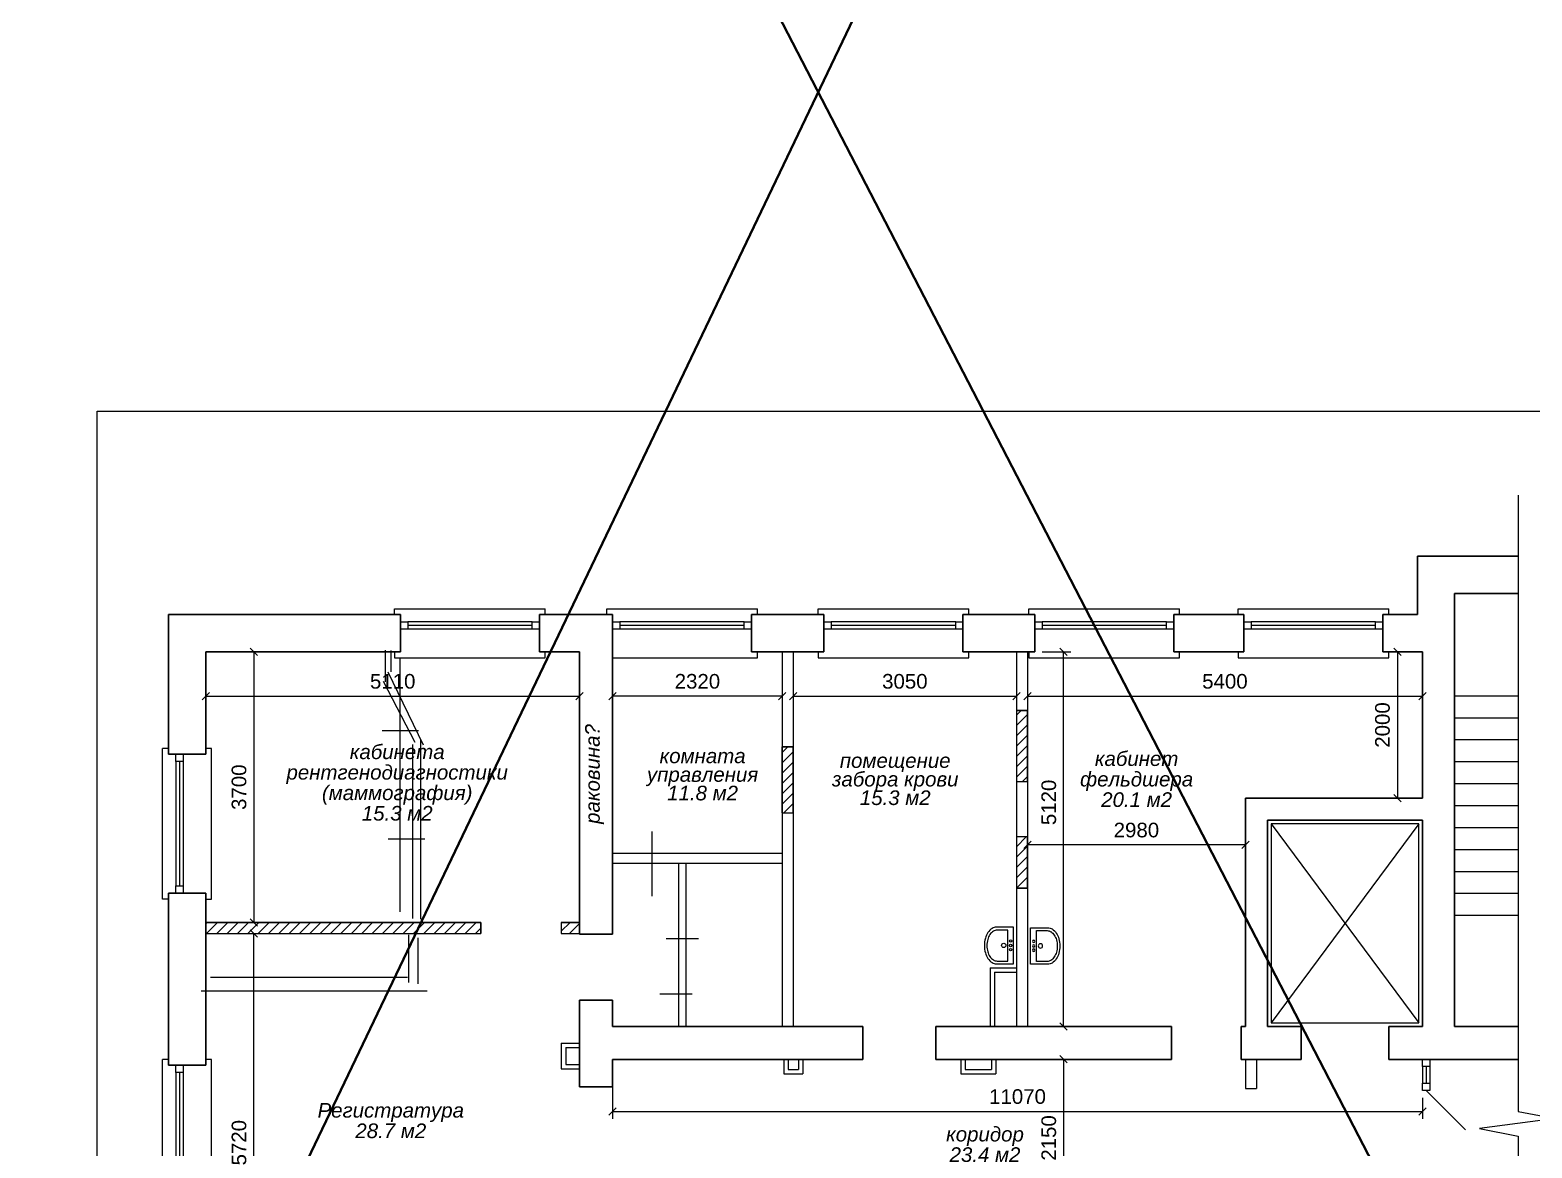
# Model space of a CAD drawing. Header units: metres. Extents: x 14591 to 15202, y 5442 to 5571.
# Drawn here: x 14873.55 to 14894.08, y 5523.81 to 5539.1 of the extents above; entities that cross this region are included whole.
import ezdxf
from ezdxf.enums import TextEntityAlignment as Align

# ---------------------------------------------------------------- set-up
doc = ezdxf.new("R2010")
doc.units = ezdxf.units.M
doc.header["$MEASUREMENT"] = 0
doc.layers.get('Defpoints').update_dxf_attribs({"lineweight": 0})
doc.layers.add('Стены', color=7, linetype='Continuous', lineweight=13)
doc.styles.add('Style-Arial', font='arial.ttf')
doc.styles.add('Style-Arial IF', font='ariali.ttf')
doc.styles.add('Style-txt', font='txt.shx')
doc.dimstyles.new('100', dxfattribs={"dimtxt": 0.25, "dimasz": 0.1875, "dimexe": 0.125, "dimexo": 0.125, "dimgap": 0.0625, "dimtad": 1, "dimdec": 0, "dimlfac": 1000, "dimzin": 11, "dimdsep": 46, "dimtxsty": 'Style-txt', "dimblk": 'OBLIQUE', "dimcen": 0.09, "dimadec": 0, "dimazin": 3, "dimtfac": 1, "dimtdec": 0, "dimtmove": 0, "dimatfit": 3, "dimldrblk": 'TerminatorOpen', "dimfxl": 1, "dimfrac": 2, "dimtzin": 11, "dimlwd": 0, "dimlwe": 0, "dimarcsym": 0})

# ---------------------------------------------------------------- blocks, each defined once
blk = doc.blocks.new('*U54')
at = {"layer": 'Стены', "color": 7, "linetype": 'Continuous', "lineweight": 0}
for p, q in [((-0.335, -1.03), (-0.335, 1.03)), ((-0.255, 1.03), (-0.335, 1.03)), ((0.335, 1.03), (0.255, 1.03)), ((0.335, -1.03), (0.335, 1.03)), ((-0.155, 0.85), (-0.155, -0.85)), ((-0.105, 0.85), (-0.105, -0.85)), ((-0.055, 0.85), (-0.055, -0.85)), ((-0.255, -1.03), (-0.335, -1.03)), ((0.255, -1.03), (0.335, -1.03))]:
    blk.add_line(p, q, dxfattribs=at)
at = {"layer": 'Стены', "color": 7, "linetype": 'Continuous', "lineweight": 30}
for p, q in [((0.255, 0.95), (-0.255, 0.95)), ((0.255, -0.95), (-0.255, -0.95))]:
    blk.add_line(p, q, dxfattribs=at)
at = {"layer": 'Стены', "color": 7, "linetype": 'Continuous', "lineweight": 13, "flags": 128}
for points in [[(-0.155, 0.85), (-0.155, 0.95), (-0.055, 0.95), (-0.055, 0.85), (-0.155, 0.85)], [(-0.155, -0.95), (-0.155, -0.85), (-0.055, -0.85), (-0.055, -0.95), (-0.155, -0.95)]]:
    blk.add_lwpolyline(points, close=True, dxfattribs=at)
blk = doc.blocks.new('*U50')
at = {"layer": 'Стены', "color": 7, "linetype": 'Continuous', "lineweight": 0}
for p, q in [((-1.03, 0.335), (1.03, 0.335)), ((-1.03, 0.255), (-1.03, 0.335)), ((1.03, 0.255), (1.03, 0.335)), ((0.85, 0.155), (-0.85, 0.155)), ((0.85, 0.105), (-0.85, 0.105)), ((0.85, 0.055), (-0.85, 0.055)), ((-0.95, -0.335), (1.03, -0.335)), ((1.03, -0.335), (1.03, -0.255))]:
    blk.add_line(p, q, dxfattribs=at)
at = {"layer": 'Стены', "color": 7, "linetype": 'Continuous', "lineweight": 30}
for p, q in [((-0.95, -0.255), (-0.95, 0.255)), ((0.95, -0.255), (0.95, 0.255))]:
    blk.add_line(p, q, dxfattribs=at)
at = {"layer": 'Стены', "color": 7, "linetype": 'Continuous', "lineweight": 13, "flags": 128}
for points in [[(-0.95, 0.155), (-0.85, 0.155), (-0.85, 0.055), (-0.95, 0.055), (-0.95, 0.155)], [(0.85, 0.155), (0.95, 0.155), (0.95, 0.055), (0.85, 0.055), (0.85, 0.155)]]:
    blk.add_lwpolyline(points, close=True, dxfattribs=at)
blk = doc.blocks.new('ум6')
at = {"layer": 'Стены', "color": 7, "linetype": 'Continuous', "lineweight": 0}
for p, q in [((-0.325, 0), (-0.325, -0.306)), ((0.325, 0), (-0.325, 0)), ((0.325, -0.306), (0.325, 0)), ((-0.274, -0.103), (-0.274, -0.294)), ((0.275, -0.103), (-0.274, -0.103)), ((0.275, -0.294), (0.275, -0.103))]:
    blk.add_line(p, q, dxfattribs=at)
for centre, radius in [((-0.082, -0.054), 0.0217), ((-0.001, -0.176), 0.0383), ((-0.001, -0.054), 0.0217), ((0.074, -0.054), 0.0217)]:
    blk.add_circle(centre, radius, dxfattribs=at)
for centre, radius, start, end in [((-0.18, -0.306), 0.145, 180, 212.1154), ((-0.094, -0.251), 0.247, 212.1154, 236.5784), ((-0.151, -0.294), 0.122, 180, 212.1154), ((-0.079, -0.248), 0.208, 212.1154, 236.5784), ((-0.037, -0.165), 0.35, 236.5784, 254.7118), ((-0.031, -0.175), 0.295, 236.5784, 254.7118), ((0, -0.029), 0.491, 254.7118, 270), ((0.001, -0.061), 0.414, 254.7118, 270), ((0, -0.029), 0.491, 270, 285.2882), ((0.001, -0.061), 0.414, 270, 285.2882), ((0.032, -0.175), 0.295, 285.2882, 303.4216), ((0.037, -0.165), 0.35, 285.2882, 303.4216), ((0.08, -0.248), 0.208, 303.4216, 327.8846), ((0.094, -0.251), 0.247, 303.4216, 327.8846), ((0.153, -0.294), 0.122, 327.8846, 0), ((0.18, -0.306), 0.145, 327.8846, 0)]:
    blk.add_arc(centre, radius, start, end, dxfattribs=at)
blk = doc.blocks.new('_Oblique')
at = {"color": 0, "linetype": 'ByBlock', "lineweight": -2}
blk.add_line((0.5, 0.5), (-0.5, -0.5), dxfattribs=at)
blk = doc.blocks.new('*D95')
at = {"color": 7, "linetype": 'Continuous', "lineweight": 0, "transparency": 16777216}
for p, q in [((14876.053, 5526.746), (14876.71, 5526.746)), ((14876.053, 5521.026), (14876.71, 5521.026))]:
    blk.add_line(p, q, dxfattribs=at)
at = {"color": 0, "linetype": 'Continuous', "lineweight": 0, "transparency": 16777216}
blk.add_line((14876.61, 5521.026), (14876.61, 5526.746), dxfattribs=at)
at = {"layer": 'Defpoints', "color": 0, "linetype": 'Continuous', "lineweight": 40, "transparency": 16777216}
for p in [(14875.953, 5526.746), (14876.61, 5526.746), (14875.953, 5521.026)]:
    blk.add_point(p, dxfattribs=at)
at = {"color": 0, "linetype": 'Continuous', "lineweight": 0, "transparency": 16777216, "xscale": 0.1, "yscale": 0.1, "zscale": 0.1}
for p, rotation in [((14876.61, 5526.746), 90), ((14876.61, 5521.026), 270)]:
    blk.add_blockref('_Oblique', p, dxfattribs=dict(at, rotation=rotation))
at = {"color": 0, "linetype": 'Continuous', "lineweight": 0, "transparency": 16777216, "insert": (14876.408, 5523.886), "char_height": 0.2, "attachment_point": 5, "rotation": 90, "style": 'Style-Arial'}
blk.add_mtext('5720', dxfattribs=at)
blk = doc.blocks.new('TerminatorOpen')
at = {"color": 0, "linetype": 'ByBlock', "lineweight": -2}
for q in [(-1, 0.5), (-1, 0), (-1, -0.5)]:
    blk.add_line((0, 0), q, dxfattribs=at)
blk = doc.blocks.new('*D96')
at = {"color": 7, "linetype": 'Continuous', "lineweight": 0, "transparency": 16777216}
for p, q in [((14876.053, 5530.596), (14876.71, 5530.596)), ((14876.053, 5526.896), (14876.71, 5526.896))]:
    blk.add_line(p, q, dxfattribs=at)
at = {"color": 0, "linetype": 'Continuous', "lineweight": 0, "transparency": 16777216}
blk.add_line((14876.61, 5530.596), (14876.61, 5526.896), dxfattribs=at)
at = {"layer": 'Defpoints', "color": 0, "linetype": 'Continuous', "lineweight": 40, "transparency": 16777216}
for p in [(14875.953, 5530.596), (14875.953, 5526.896), (14876.61, 5526.896)]:
    blk.add_point(p, dxfattribs=at)
at = {"color": 0, "linetype": 'Continuous', "lineweight": 0, "transparency": 16777216, "xscale": 0.1, "yscale": 0.1, "zscale": 0.1}
for p, rotation in [((14876.61, 5530.596), 90), ((14876.61, 5526.896), 270)]:
    blk.add_blockref('_Oblique', p, dxfattribs=dict(at, rotation=rotation))
at = {"color": 0, "linetype": 'Continuous', "lineweight": 0, "transparency": 16777216, "insert": (14876.408, 5528.746), "char_height": 0.2, "attachment_point": 5, "rotation": 90, "style": 'Style-Arial'}
blk.add_mtext('3700', dxfattribs=at)
blk = doc.blocks.new('*D97')
at = {"color": 7, "linetype": 'Continuous', "lineweight": 0, "transparency": 16777216}
for p, q in [((14875.953, 5530.496), (14875.953, 5529.89)), ((14881.063, 5530.496), (14881.063, 5529.89))]:
    blk.add_line(p, q, dxfattribs=at)
at = {"color": 0, "linetype": 'Continuous', "lineweight": 0, "transparency": 16777216}
blk.add_line((14875.953, 5529.99), (14881.063, 5529.99), dxfattribs=at)
at = {"layer": 'Defpoints', "color": 0, "linetype": 'Continuous', "lineweight": 40, "transparency": 16777216}
for p in [(14875.953, 5530.596), (14881.063, 5530.596), (14881.063, 5529.99)]:
    blk.add_point(p, dxfattribs=at)
at = {"color": 0, "linetype": 'Continuous', "lineweight": 0, "transparency": 16777216, "xscale": 0.1, "yscale": 0.1, "zscale": 0.1, "rotation": 180}
blk.add_blockref('_Oblique', (14875.953, 5529.99), dxfattribs=at)
at = {"color": 0, "linetype": 'Continuous', "lineweight": 0, "transparency": 16777216, "xscale": 0.1, "yscale": 0.1, "zscale": 0.1}
blk.add_blockref('_Oblique', (14881.063, 5529.99), dxfattribs=at)
at = {"color": 0, "linetype": 'Continuous', "lineweight": 0, "transparency": 16777216, "insert": (14878.508, 5530.192), "char_height": 0.2, "attachment_point": 5, "style": 'Style-Arial'}
blk.add_mtext('5110', dxfattribs=at)
blk = doc.blocks.new('*D98')
at = {"color": 7, "linetype": 'Continuous', "lineweight": 0, "transparency": 16777216}
for p, q in [((14881.513, 5530.496), (14881.513, 5529.89)), ((14883.833, 5530.496), (14883.833, 5529.89))]:
    blk.add_line(p, q, dxfattribs=at)
at = {"color": 0, "linetype": 'Continuous', "lineweight": 0, "transparency": 16777216}
blk.add_line((14883.833, 5529.99), (14881.513, 5529.99), dxfattribs=at)
at = {"layer": 'Defpoints', "color": 0, "linetype": 'Continuous', "lineweight": 40, "transparency": 16777216}
for p in [(14881.513, 5530.596), (14883.833, 5530.596), (14881.513, 5529.99)]:
    blk.add_point(p, dxfattribs=at)
at = {"color": 0, "linetype": 'Continuous', "lineweight": 0, "transparency": 16777216, "xscale": 0.1, "yscale": 0.1, "zscale": 0.1, "rotation": 180}
blk.add_blockref('_Oblique', (14881.513, 5529.99), dxfattribs=at)
at = {"color": 0, "linetype": 'Continuous', "lineweight": 0, "transparency": 16777216, "xscale": 0.1, "yscale": 0.1, "zscale": 0.1}
blk.add_blockref('_Oblique', (14883.833, 5529.99), dxfattribs=at)
at = {"color": 0, "linetype": 'Continuous', "lineweight": 0, "transparency": 16777216, "insert": (14882.673, 5530.192), "char_height": 0.2, "attachment_point": 5, "style": 'Style-Arial'}
blk.add_mtext('2320', dxfattribs=at)
blk = doc.blocks.new('*D99')
at = {"color": 7, "linetype": 'Continuous', "lineweight": 0, "transparency": 16777216}
for p, q in [((14883.983, 5530.496), (14883.983, 5529.89)), ((14887.033, 5530.496), (14887.033, 5529.89))]:
    blk.add_line(p, q, dxfattribs=at)
at = {"color": 0, "linetype": 'Continuous', "lineweight": 0, "transparency": 16777216}
blk.add_line((14883.983, 5529.99), (14887.033, 5529.99), dxfattribs=at)
at = {"layer": 'Defpoints', "color": 0, "linetype": 'Continuous', "lineweight": 40, "transparency": 16777216}
for p in [(14883.983, 5530.596), (14887.033, 5530.596), (14887.033, 5529.99)]:
    blk.add_point(p, dxfattribs=at)
at = {"color": 0, "linetype": 'Continuous', "lineweight": 0, "transparency": 16777216, "xscale": 0.1, "yscale": 0.1, "zscale": 0.1, "rotation": 180}
blk.add_blockref('_Oblique', (14883.983, 5529.99), dxfattribs=at)
at = {"color": 0, "linetype": 'Continuous', "lineweight": 0, "transparency": 16777216, "xscale": 0.1, "yscale": 0.1, "zscale": 0.1}
blk.add_blockref('_Oblique', (14887.033, 5529.99), dxfattribs=at)
at = {"color": 0, "linetype": 'Continuous', "lineweight": 0, "transparency": 16777216, "insert": (14885.508, 5530.192), "char_height": 0.2, "attachment_point": 5, "style": 'Style-Arial'}
blk.add_mtext('3050', dxfattribs=at)
blk = doc.blocks.new('*D100')
at = {"color": 7, "linetype": 'Continuous', "lineweight": 0, "transparency": 16777216}
for p, q in [((14892.583, 5530.496), (14892.583, 5529.89)), ((14887.183, 5530.096), (14887.183, 5529.89))]:
    blk.add_line(p, q, dxfattribs=at)
at = {"color": 0, "linetype": 'Continuous', "lineweight": 0, "transparency": 16777216}
blk.add_line((14887.183, 5529.99), (14892.583, 5529.99), dxfattribs=at)
at = {"layer": 'Defpoints', "color": 0, "linetype": 'Continuous', "lineweight": 40, "transparency": 16777216}
for p in [(14892.583, 5530.596), (14887.183, 5530.196), (14892.583, 5529.99)]:
    blk.add_point(p, dxfattribs=at)
at = {"color": 0, "linetype": 'Continuous', "lineweight": 0, "transparency": 16777216, "xscale": 0.1, "yscale": 0.1, "zscale": 0.1, "rotation": 180}
blk.add_blockref('_Oblique', (14887.183, 5529.99), dxfattribs=at)
at = {"color": 0, "linetype": 'Continuous', "lineweight": 0, "transparency": 16777216, "xscale": 0.1, "yscale": 0.1, "zscale": 0.1}
blk.add_blockref('_Oblique', (14892.583, 5529.99), dxfattribs=at)
at = {"color": 0, "linetype": 'Continuous', "lineweight": 0, "transparency": 16777216, "insert": (14889.883, 5530.192), "char_height": 0.2, "attachment_point": 5, "style": 'Style-Arial'}
blk.add_mtext('5400', dxfattribs=at)
blk = doc.blocks.new('*D101')
at = {"color": 7, "linetype": 'Continuous', "lineweight": 0, "transparency": 16777216}
for p, q in [((14890.163, 5528.496), (14890.163, 5527.856)), ((14887.183, 5528.346), (14887.183, 5527.856))]:
    blk.add_line(p, q, dxfattribs=at)
at = {"color": 0, "linetype": 'Continuous', "lineweight": 0, "transparency": 16777216}
blk.add_line((14890.163, 5527.956), (14887.183, 5527.956), dxfattribs=at)
at = {"layer": 'Defpoints', "color": 0, "linetype": 'Continuous', "lineweight": 40, "transparency": 16777216}
for p in [(14890.163, 5528.596), (14887.183, 5528.446), (14887.183, 5527.956)]:
    blk.add_point(p, dxfattribs=at)
at = {"color": 0, "linetype": 'Continuous', "lineweight": 0, "transparency": 16777216, "xscale": 0.1, "yscale": 0.1, "zscale": 0.1, "rotation": 180}
blk.add_blockref('_Oblique', (14887.183, 5527.956), dxfattribs=at)
at = {"color": 0, "linetype": 'Continuous', "lineweight": 0, "transparency": 16777216, "xscale": 0.1, "yscale": 0.1, "zscale": 0.1}
blk.add_blockref('_Oblique', (14890.163, 5527.956), dxfattribs=at)
at = {"color": 0, "linetype": 'Continuous', "lineweight": 0, "transparency": 16777216, "insert": (14888.673, 5528.159), "char_height": 0.2, "attachment_point": 5, "style": 'Style-Arial'}
blk.add_mtext('2980', dxfattribs=at)
blk = doc.blocks.new('*D102')
at = {"color": 7, "linetype": 'Continuous', "lineweight": 0, "transparency": 16777216}
for p, q in [((14887.643, 5525.026), (14887.778, 5525.026)), ((14887.148, 5522.876), (14887.778, 5522.876))]:
    blk.add_line(p, q, dxfattribs=at)
at = {"color": 0, "linetype": 'Continuous', "lineweight": 0, "transparency": 16777216}
blk.add_line((14887.678, 5525.026), (14887.678, 5522.876), dxfattribs=at)
at = {"layer": 'Defpoints', "color": 0, "linetype": 'Continuous', "lineweight": 40, "transparency": 16777216}
for p in [(14887.543, 5525.026), (14887.048, 5522.876), (14887.678, 5522.876)]:
    blk.add_point(p, dxfattribs=at)
at = {"color": 0, "linetype": 'Continuous', "lineweight": 0, "transparency": 16777216, "xscale": 0.1, "yscale": 0.1, "zscale": 0.1}
for p, rotation in [((14887.678, 5525.026), 90), ((14887.678, 5522.876), 270)]:
    blk.add_blockref('_Oblique', p, dxfattribs=dict(at, rotation=rotation))
at = {"color": 0, "linetype": 'Continuous', "lineweight": 0, "transparency": 16777216, "insert": (14887.476, 5523.951), "char_height": 0.2, "attachment_point": 5, "rotation": 90, "style": 'Style-Arial'}
blk.add_mtext('2150', dxfattribs=at)
blk = doc.blocks.new('*D103')
at = {"color": 7, "linetype": 'Continuous', "lineweight": 0, "transparency": 16777216}
for p, q in [((14887.383, 5530.596), (14887.778, 5530.596)), ((14887.283, 5525.476), (14887.778, 5525.476))]:
    blk.add_line(p, q, dxfattribs=at)
at = {"color": 0, "linetype": 'Continuous', "lineweight": 0, "transparency": 16777216}
blk.add_line((14887.678, 5525.476), (14887.678, 5530.596), dxfattribs=at)
at = {"layer": 'Defpoints', "color": 0, "linetype": 'Continuous', "lineweight": 40, "transparency": 16777216}
for p in [(14887.283, 5530.596), (14887.678, 5530.596), (14887.183, 5525.476)]:
    blk.add_point(p, dxfattribs=at)
at = {"color": 0, "linetype": 'Continuous', "lineweight": 0, "transparency": 16777216, "xscale": 0.1, "yscale": 0.1, "zscale": 0.1}
for p, rotation in [((14887.678, 5530.596), 90), ((14887.678, 5525.476), 270)]:
    blk.add_blockref('_Oblique', p, dxfattribs=dict(at, rotation=rotation))
at = {"color": 0, "linetype": 'Continuous', "lineweight": 0, "transparency": 16777216, "insert": (14887.476, 5528.538), "char_height": 0.2, "attachment_point": 5, "rotation": 90, "style": 'Style-Arial'}
blk.add_mtext('5120', dxfattribs=at)
blk = doc.blocks.new('*D104')
at = {"color": 7, "linetype": 'Continuous', "lineweight": 0, "transparency": 16777216}
for p, q in [((14892.483, 5530.596), (14892.14, 5530.596)), ((14892.483, 5528.596), (14892.14, 5528.596))]:
    blk.add_line(p, q, dxfattribs=at)
at = {"color": 0, "linetype": 'Continuous', "lineweight": 0, "transparency": 16777216}
blk.add_line((14892.24, 5530.596), (14892.24, 5528.596), dxfattribs=at)
at = {"layer": 'Defpoints', "color": 0, "linetype": 'Continuous', "lineweight": 40, "transparency": 16777216}
for p in [(14892.583, 5530.596), (14892.24, 5528.596), (14892.583, 5528.596)]:
    blk.add_point(p, dxfattribs=at)
at = {"color": 0, "linetype": 'Continuous', "lineweight": 0, "transparency": 16777216, "xscale": 0.1, "yscale": 0.1, "zscale": 0.1}
for p, rotation in [((14892.24, 5530.596), 90), ((14892.24, 5528.596), 270)]:
    blk.add_blockref('_Oblique', p, dxfattribs=dict(at, rotation=rotation))
at = {"color": 0, "linetype": 'Continuous', "lineweight": 0, "transparency": 16777216, "insert": (14892.037, 5529.596), "char_height": 0.2, "attachment_point": 5, "rotation": 90, "style": 'Style-Arial'}
blk.add_mtext('2000', dxfattribs=at)
blk = doc.blocks.new('*D106')
at = {"color": 7, "linetype": 'Continuous', "lineweight": 0, "transparency": 16777216}
for p, q in [((14881.513, 5524.926), (14881.513, 5524.214)), ((14892.583, 5524.501), (14892.583, 5524.214))]:
    blk.add_line(p, q, dxfattribs=at)
at = {"color": 0, "linetype": 'Continuous', "lineweight": 0, "transparency": 16777216}
blk.add_line((14881.513, 5524.314), (14892.583, 5524.314), dxfattribs=at)
at = {"layer": 'Defpoints', "color": 0, "linetype": 'Continuous', "lineweight": 40, "transparency": 16777216}
for p in [(14881.513, 5525.026), (14892.583, 5524.601), (14892.583, 5524.314)]:
    blk.add_point(p, dxfattribs=at)
at = {"color": 0, "linetype": 'Continuous', "lineweight": 0, "transparency": 16777216, "xscale": 0.1, "yscale": 0.1, "zscale": 0.1, "rotation": 180}
blk.add_blockref('_Oblique', (14881.513, 5524.314), dxfattribs=at)
at = {"color": 0, "linetype": 'Continuous', "lineweight": 0, "transparency": 16777216, "xscale": 0.1, "yscale": 0.1, "zscale": 0.1}
blk.add_blockref('_Oblique', (14892.583, 5524.314), dxfattribs=at)
at = {"color": 0, "linetype": 'Continuous', "lineweight": 0, "transparency": 16777216, "insert": (14887.048, 5524.516), "char_height": 0.2, "attachment_point": 5, "style": 'Style-Arial'}
blk.add_mtext('11070', dxfattribs=at)

msp = doc.modelspace()

# ---------------------------------------------------------------- hatches: boundary and pattern name
at = {"linetype": 'Continuous', "lineweight": 13}
h = msp.add_hatch(dxfattribs=at)
h.set_pattern_fill('HATCH', color=5, style=0, pattern_type=2)
h.set_pattern_definition([(45, (14887.08795, 5529.36235), (-0.07071, 0.07071), [])])
h.paths.add_polyline_path([(14887.18275864, 5529.79560054), (14887.03275864, 5529.79560054), (14887.03275864, 5528.82560054), (14887.18275864, 5528.82560054)])
h = msp.add_hatch(dxfattribs=at)
h.set_pattern_fill('HATCH', color=5, style=0, pattern_type=2)
h.set_pattern_definition([(45, (14884.41221, 5528.95157), (-0.070711, 0.070711), [])])
h.paths.add_polyline_path([(14883.83275864, 5528.39560054), (14883.98275864, 5528.39560054), (14883.98275864, 5529.29560054), (14883.83275864, 5529.29560054)])
h = msp.add_hatch(dxfattribs=at)
h.set_pattern_fill('HATCH', color=5, style=0, pattern_type=2)
h.set_pattern_definition([(45, (14887.15361, 5527.76853), (-0.07071, 0.07071), [])])
h.paths.add_polyline_path([(14887.03275864, 5527.36560054), (14887.18275864, 5527.36560054), (14887.18275864, 5528.06560054), (14887.03275864, 5528.06560054)])
h = msp.add_hatch(dxfattribs=at)
h.set_pattern_fill('HATCH', color=5, style=0, pattern_type=2)
h.set_pattern_definition([(45, (14879.10486, 5526.77649), (-0.0707107, 0.0707107), [])])
h.paths.add_polyline_path([(14875.95275864, 5526.74560054), (14879.71275864, 5526.74560054), (14879.71275864, 5526.89560054), (14875.95275864, 5526.89560054)])
h = msp.add_hatch(dxfattribs=at)
h.set_pattern_fill('HATCH', color=5, style=0, pattern_type=2)
h.set_pattern_definition([(45, (14880.97389, 5526.79527), (-0.07071, 0.07071), [])])
h.paths.add_polyline_path([(14881.06275864, 5526.89560054), (14880.81275864, 5526.89560054), (14880.81275864, 5526.74560054), (14881.06275864, 5526.74560054)])

# ---------------------------------------------------------------- linework, layer by layer
at = {"color": 1, "linetype": 'Continuous', "lineweight": 40}
for p, q in [((14873.97436208, 5558.23468122), (14897.95934336, 5511.91378311)), ((14873.55109771, 5515.72678387), (14893.7370668, 5557.92395235))]:
    msp.add_line(p, q, dxfattribs=at)
at = {"color": 1, "linetype": 'Continuous', "lineweight": 13}
for p, q in [((14878.40467964, 5530.61873706), (14878.40467964, 5530.18635995)), ((14878.48364125, 5530.61408784), (14878.48364125, 5530.32118722)), ((14878.37681084, 5530.19565838), (14878.80877729, 5529.36344869)), ((14878.44183804, 5530.32118722), (14878.92489731, 5529.32625496)), ((14878.77829579, 5529.33003245), (14878.77829579, 5526.95224895)), ((14878.8915128, 5526.94236937), (14878.8915128, 5529.39134399)), ((14882.05168272, 5528.13812597), (14882.05168272, 5527.25535605)), ((14881.51275864, 5527.84320527), (14883.84002479, 5527.84320527)), ((14883.83275864, 5527.70082302), (14881.52139839, 5527.70082302)), ((14882.41275864, 5527.70082302), (14882.41275864, 5525.47560054)), ((14882.51275864, 5527.70082302), (14882.51275864, 5525.47560054)), ((14878.72228602, 5526.72888681), (14878.72228602, 5526.07392848)), ((14878.85030834, 5526.68617213), (14878.85030834, 5526.05969025)), ((14882.24473225, 5526.67769094), (14882.685698, 5526.67769094)), ((14878.70806132, 5526.1451196), (14876.01959268, 5526.1451196)), ((14875.89157036, 5525.96002268), (14878.97833066, 5525.96002268)), ((14882.15938404, 5525.92306504), (14882.60034979, 5525.92306504))]:
    msp.add_line(p, q, dxfattribs=at)
at = {"color": 5, "linetype": 'Continuous', "lineweight": 13}
for p, q in [((14878.60396624, 5530.50318282), (14878.60396624, 5527.04329426)), ((14887.03275864, 5529.79560054), (14887.03275864, 5528.82560054)), ((14887.18275864, 5529.79560054), (14887.18275864, 5528.82560054)), ((14878.3621463, 5529.52074533), (14878.86001087, 5529.52074533)), ((14883.83275864, 5528.39560054), (14883.83275864, 5529.29560054)), ((14883.98275864, 5529.29560054), (14883.98275864, 5528.39560054)), ((14878.44749452, 5528.03996998), (14878.94535908, 5528.03996998)), ((14887.03275864, 5528.06560054), (14887.03275864, 5527.36560054)), ((14887.18275864, 5528.06560054), (14887.18275864, 5527.36560054)), ((14875.95275864, 5526.89560054), (14879.71275864, 5526.89560054)), ((14879.71275864, 5526.89560054), (14879.71275864, 5526.74560054)), ((14880.81275864, 5526.89560054), (14880.81275864, 5526.74560054)), ((14880.81275864, 5526.89560054), (14881.06275864, 5526.89560054)), ((14875.95275864, 5526.74560054), (14879.71275864, 5526.74560054)), ((14880.81275864, 5526.74560054), (14881.06275864, 5526.74560054))]:
    msp.add_line(p, q, dxfattribs=at)
at = {"color": 5, "linetype": 'Continuous', "lineweight": 0}
for p, q in [((14892.58275864, 5524.92560054), (14892.58275864, 5524.70060054)), ((14892.63275864, 5524.92560054), (14892.63275864, 5524.70060054)), ((14892.68275864, 5524.92560054), (14892.68275864, 5524.70060054)), ((14892.63275864, 5524.60060054), (14893.17020133, 5524.06315784))]:
    msp.add_line(p, q, dxfattribs=at)
at = {"color": 7, "linetype": 'Continuous', "lineweight": 0, "flags": 128}
msp.add_lwpolyline([(14874.47016393, 5533.88635811), (14905.6469863, 5533.88635811), (14905.6469863, 5512.06258245), (14874.47016393, 5512.06258245), (14874.47016393, 5533.88635811)], close=True, dxfattribs=at)
msp.add_lwpolyline([(14893.89095207, 5532.74010996), (14893.89095207, 5524.31246702), (14894.3991989, 5524.21780449), (14893.36069069, 5524.08229195), (14893.89095207, 5523.97434652), (14893.89095207, 5515.80350314)], dxfattribs=at)
at = {"color": 5, "linetype": 'Continuous', "lineweight": 13, "flags": 128}
for points in [[(14887.18275864, 5529.79560054), (14887.03275864, 5529.79560054), (14887.03275864, 5528.82560054), (14887.18275864, 5528.82560054), (14887.18275864, 5529.79560054)], [(14883.83275864, 5528.39560054), (14883.98275864, 5528.39560054), (14883.98275864, 5529.29560054), (14883.83275864, 5529.29560054), (14883.83275864, 5528.39560054)], [(14887.03275864, 5527.36560054), (14887.18275864, 5527.36560054), (14887.18275864, 5528.06560054), (14887.03275864, 5528.06560054), (14887.03275864, 5527.36560054)], [(14875.95275864, 5526.74560054), (14879.71275864, 5526.74560054), (14879.71275864, 5526.89560054), (14875.95275864, 5526.89560054), (14875.95275864, 5526.74560054)], [(14881.06275864, 5526.89560054), (14880.81275864, 5526.89560054), (14880.81275864, 5526.74560054), (14881.06275864, 5526.74560054), (14881.06275864, 5526.89560054)], [(14892.58275864, 5525.02560054), (14892.68275864, 5525.02560054), (14892.68275864, 5524.92560054), (14892.58275864, 5524.92560054), (14892.58275864, 5525.02560054)], [(14892.58275864, 5524.70060054), (14892.68275864, 5524.70060054), (14892.68275864, 5524.60060054), (14892.58275864, 5524.60060054), (14892.58275864, 5524.70060054)]]:
    msp.add_lwpolyline(points, close=True, dxfattribs=at)
at = {"layer": 'Стены', "color": 7, "linetype": 'Continuous', "lineweight": 30}
for p, q in [((14892.51275864, 5531.90560054), (14892.51275864, 5531.10560054)), ((14892.51275864, 5531.90560054), (14893.89095207, 5531.90560054)), ((14893.02275864, 5531.39560054), (14893.02275864, 5525.47560054)), ((14893.02275864, 5531.39560054), (14893.89095207, 5531.39560054)), ((14875.44275864, 5531.10560054), (14875.44275864, 5529.19560054)), ((14875.44275864, 5531.10560054), (14878.61275864, 5531.10560054)), ((14880.51275864, 5531.10560054), (14881.51275864, 5531.10560054)), ((14883.41275864, 5531.10560054), (14884.40275864, 5531.10560054)), ((14886.30275864, 5531.10560054), (14887.28275864, 5531.10560054)), ((14889.18275864, 5531.10560054), (14890.14275864, 5531.10560054)), ((14892.04275864, 5531.10560054), (14892.51275864, 5531.10560054)), ((14875.95275864, 5530.59560054), (14878.61275864, 5530.59560054)), ((14875.95275864, 5530.59560054), (14875.95275864, 5529.19560054)), ((14880.51275864, 5530.59560054), (14881.06275864, 5530.59560054)), ((14881.06275864, 5530.59560054), (14881.06275864, 5526.73560054)), ((14881.51275864, 5530.59560054), (14881.51275864, 5526.73560054)), ((14883.41275864, 5530.59560054), (14884.40275864, 5530.59560054)), ((14886.30275864, 5530.59560054), (14887.28275864, 5530.59560054)), ((14889.18275864, 5530.59560054), (14890.14275864, 5530.59560054)), ((14892.04275864, 5530.59560054), (14892.58275864, 5530.59560054)), ((14892.58275864, 5530.59560054), (14892.58275864, 5528.59560054)), ((14890.16275864, 5528.59560054), (14892.58275864, 5528.59560054)), ((14890.16275864, 5528.59560054), (14890.16275864, 5525.47560054)), ((14890.46275864, 5528.29560054), (14892.58275864, 5528.29560054)), ((14890.46275864, 5528.29560054), (14890.46275864, 5525.47560054)), ((14892.58275864, 5528.29560054), (14892.58275864, 5525.47560054)), ((14875.44275864, 5527.29560054), (14875.44275864, 5524.94560054)), ((14875.95275864, 5527.29560054), (14875.95275864, 5524.94560054)), ((14881.06275864, 5526.73560054), (14881.51275864, 5526.73560054)), ((14881.06275864, 5525.83560054), (14881.51275864, 5525.83560054)), ((14881.06275864, 5525.83560054), (14881.06275864, 5524.65060054)), ((14881.51275864, 5525.83560054), (14881.51275864, 5525.47560054)), ((14881.51275864, 5525.47560054), (14884.93275864, 5525.47560054)), ((14884.93275864, 5525.47560054), (14884.93275864, 5525.02560054)), ((14885.93275864, 5525.47560054), (14885.93275864, 5525.02560054)), ((14885.93275864, 5525.47560054), (14889.15275864, 5525.47560054)), ((14889.15275864, 5525.47560054), (14889.15275864, 5525.02560054)), ((14890.10275864, 5525.47560054), (14890.10275864, 5525.02560054)), ((14890.10275864, 5525.47560054), (14890.16275864, 5525.47560054)), ((14890.46275864, 5525.47560054), (14890.92275864, 5525.47560054)), ((14890.92275864, 5525.47560054), (14890.92275864, 5525.02560054)), ((14892.12275864, 5525.47560054), (14892.12275864, 5525.02560054)), ((14892.12275864, 5525.47560054), (14892.58275864, 5525.47560054)), ((14893.02275864, 5525.47560054), (14893.89095207, 5525.47560054)), ((14881.51275864, 5525.02560054), (14881.51275864, 5524.65060054)), ((14881.51275864, 5525.02560054), (14884.93275864, 5525.02560054)), ((14885.93275864, 5525.02560054), (14889.15275864, 5525.02560054)), ((14890.10275864, 5525.02560054), (14890.92275864, 5525.02560054)), ((14892.12275864, 5525.02560054), (14893.89095207, 5525.02560054)), ((14881.51275864, 5524.65060054), (14881.06275864, 5524.65060054))]:
    msp.add_line(p, q, dxfattribs=at)
at = {"layer": 'Стены', "color": 7, "linetype": 'Continuous', "lineweight": 13}
for p, q in [((14883.83275864, 5530.59560054), (14883.83275864, 5529.29560054)), ((14883.98275864, 5530.59560054), (14883.98275864, 5529.29560054)), ((14887.03275864, 5530.59560054), (14887.03275864, 5529.79560054)), ((14887.18275864, 5530.59560054), (14887.18275864, 5529.79560054)), ((14887.03275864, 5529.79560054), (14887.18275864, 5529.79560054)), ((14883.83275864, 5529.29560054), (14883.98275864, 5529.29560054)), ((14887.03275864, 5528.82560054), (14887.18275864, 5528.82560054)), ((14887.03275864, 5528.82560054), (14887.03275864, 5528.06560054)), ((14887.18275864, 5528.82560054), (14887.18275864, 5528.06560054)), ((14883.83275864, 5528.39560054), (14883.98275864, 5528.39560054)), ((14883.83275864, 5528.39560054), (14883.83275864, 5525.47560054)), ((14883.98275864, 5528.39560054), (14883.98275864, 5525.47560054)), ((14887.18275864, 5528.06560054), (14887.03275864, 5528.06560054)), ((14887.18275864, 5527.36560054), (14887.03275864, 5527.36560054)), ((14887.03275864, 5527.36560054), (14887.03275864, 5525.47560054)), ((14887.18275864, 5527.36560054), (14887.18275864, 5525.47560054)), ((14886.67275864, 5526.27560054), (14887.03275864, 5526.27560054)), ((14886.67275864, 5526.27560054), (14886.67275864, 5525.47560054)), ((14880.81275864, 5525.24560054), (14880.81275864, 5524.89560054)), ((14880.81275864, 5525.24560054), (14881.06275864, 5525.24560054)), ((14883.85275864, 5525.02560054), (14883.85275864, 5524.82560054)), ((14884.11275864, 5525.02560054), (14884.11275864, 5524.82560054)), ((14886.27275864, 5525.02560054), (14886.27275864, 5524.82560054)), ((14886.75275864, 5525.02560054), (14886.75275864, 5524.82560054)), ((14890.16275864, 5525.02560054), (14890.16275864, 5524.62560054)), ((14890.31275864, 5525.02560054), (14890.31275864, 5524.62560054)), ((14880.81275864, 5524.89560054), (14881.06275864, 5524.89560054)), ((14883.85275864, 5524.82560054), (14884.11275864, 5524.82560054)), ((14886.27275864, 5524.82560054), (14886.75275864, 5524.82560054)), ((14890.16275864, 5524.62560054), (14890.31275864, 5524.62560054))]:
    msp.add_line(p, q, dxfattribs=at)
at = {"layer": 'Стены', "color": 7, "linetype": 'Continuous', "lineweight": 0}
for p, q in [((14893.02275864, 5529.99560054), (14893.89095207, 5529.99560054)), ((14893.02275864, 5529.69560054), (14893.89095207, 5529.69560054)), ((14893.02275864, 5529.39560054), (14893.89095207, 5529.39560054)), ((14893.02275864, 5529.09560054), (14893.89095207, 5529.09560054)), ((14893.02275864, 5528.79560054), (14893.89095207, 5528.79560054)), ((14893.02275864, 5528.49560054), (14893.89095207, 5528.49560054)), ((14890.51275864, 5528.24560054), (14892.53275864, 5525.52560054)), ((14892.53275864, 5528.24560054), (14890.51275864, 5525.52560054)), ((14893.02275864, 5528.19560054), (14893.89095207, 5528.19560054)), ((14893.02275864, 5527.89560054), (14893.89095207, 5527.89560054)), ((14893.02275864, 5527.59560054), (14893.89095207, 5527.59560054)), ((14893.02275864, 5527.29560054), (14893.89095207, 5527.29560054)), ((14893.02275864, 5526.99560054), (14893.89095207, 5526.99560054)), ((14886.73275864, 5526.21560054), (14887.03275864, 5526.21560054)), ((14886.73275864, 5526.21560054), (14886.73275864, 5525.47560054)), ((14880.87275864, 5525.18560054), (14880.87275864, 5524.95560054)), ((14880.87275864, 5525.18560054), (14881.06275864, 5525.18560054)), ((14883.91275864, 5525.02560054), (14883.91275864, 5524.88560054)), ((14884.05275864, 5525.02560054), (14884.05275864, 5524.88560054)), ((14886.33275864, 5525.02560054), (14886.33275864, 5524.88560054)), ((14886.69275864, 5525.02560054), (14886.69275864, 5524.88560054)), ((14880.87275864, 5524.95560054), (14881.06275864, 5524.95560054)), ((14883.91275864, 5524.88560054), (14884.05275864, 5524.88560054)), ((14886.33275864, 5524.88560054), (14886.69275864, 5524.88560054))]:
    msp.add_line(p, q, dxfattribs=at)
at = {"layer": 'Стены', "color": 7, "linetype": 'Continuous', "lineweight": 0, "flags": 128}
msp.add_lwpolyline([(14892.53275864, 5528.24560054), (14890.51275864, 5528.24560054), (14890.51275864, 5525.52560054), (14892.53275864, 5525.52560054), (14892.53275864, 5528.24560054)], close=True, dxfattribs=at)

# ---------------------------------------------------------------- block references
at = {"layer": 'Стены', "color": 7, "linetype": 'Continuous', "lineweight": 30, "rotation": 270}
for p in [(14879.5628081, 5530.85058112), (14885.3528081, 5530.85058112), (14888.2328081, 5530.85058112), (14891.0928081, 5530.85058112)]:
    msp.add_blockref('*U54', p, dxfattribs=at)
at = {"layer": 'Стены', "color": 7, "linetype": 'Continuous', "lineweight": 30}
for name, p in [('*U50', (14882.46277806, 5530.85065)), ('*U54', (14875.69777806, 5528.24565)), ('*U54', (14875.69777806, 5523.99565))]:
    msp.add_blockref(name, p, dxfattribs=at)
at = {"layer": 'Стены', "color": 7, "linetype": 'Continuous', "lineweight": 0, "xscale": 0.7689468503965201, "yscale": 0.7689468503965201, "zscale": 0.7689468503965201, "rotation": 270}
msp.add_blockref('ум6', (14886.99466542, 5526.5814373), dxfattribs=at)
at = {"layer": 'Стены', "color": 7, "linetype": 'Continuous', "lineweight": 0, "extrusion": (0, 0, -1), "xscale": 0.7689468503965201, "yscale": 0.7689468503965201, "zscale": 0.7689468503965201, "rotation": 270}
msp.add_blockref('ум6', (-14887.22649908, 5526.57514134), dxfattribs=at)

# ---------------------------------------------------------------- texts
at = {"color": 252, "linetype": 'Continuous', "lineweight": 13, "true_color": 0x878787, "style": 'Style-Arial IF'}
msp.add_text('раковина?', height=0.2, rotation=90, dxfattribs=at).set_placement((14881.23779181, 5528.92610286), align=Align.MIDDLE_CENTER)
at = {"color": 7, "linetype": 'Continuous', "lineweight": 13, "char_height": 0.2, "attachment_point": 5, "style": 'Style-Arial IF'}
for s, insert, line_spacing_factor in [('кабинета \\Pрентгенодиагностики\\P(маммография)\\P15.3 м2', (14878.56947401, 5528.80797455), 0.84), ('комната \\Pуправления\\P11.8 м2', (14882.74371658, 5528.9185289), 0.762256), ('помещение\\Pзабора крови\\P15.3 м2', (14885.37631851, 5528.85459377), 0.762256), ('кабинет \\Pфельдшера\\P20.1 м2', (14888.6758462, 5528.85459377), 0.84), ('Регистратура\\P28.7 м2', (14878.48178304, 5524.18744266), 0.84), ('коридор\\P23.4 м2', (14886.60338167, 5523.86163323), 0.84)]:
    msp.add_mtext(s, dxfattribs=dict(at, insert=insert, line_spacing_factor=line_spacing_factor))

# ---------------------------------------------------------------- dimensions: what is measured, and where the dimension line sits
at = {"color": 7, "linetype": 'Continuous', "lineweight": 0}
for base, p1, p2, picture, middle in [((14881.06275864, 5529.98982045), (14875.95275864, 5530.59560054), (14881.06275864, 5530.59560054), '*D97', (14878.50775864, 5530.19193505)), ((14887.03275864, 5529.98982045), (14883.98275864, 5530.59560054), (14887.03275864, 5530.59560054), '*D99', (14885.50775864, 5530.19200326)), ((14892.58275864, 5529.98982045), (14887.18275864, 5530.19560054), (14892.58275864, 5530.59560054), '*D100', (14889.88275864, 5530.19193505)), ((14892.58275864, 5524.3142723), (14881.51275864, 5525.02560054), (14892.58275864, 5524.60060054), '*D106', (14887.04775864, 5524.5163869))]:
    dim = msp.add_linear_dim(base=base, p1=p1, p2=p2, dimstyle='100', override={"dimtxt": 0.2, "dimasz": 0.1, "dimexe": 0.1, "dimexo": 0.1, "dimgap": 0.1, "dimdec": 4, "dimtxsty": 'Style-Arial', "dimclre": 7, "dimtdec": 4, "dimtofl": 0, "dimfrac": 0}, dxfattribs=at)
    dim.commit()
    dim.dimension.update_dxf_attribs({"geometry": picture, "text_midpoint": middle})
for base, p1, p2, angle, picture, middle in [((14876.60973724, 5526.89560054), (14875.95275864, 5530.59560054), (14875.95275864, 5526.89560054), 270, '*D96', (14876.40755443, 5528.74560054)), ((14881.51275864, 5529.98982045), (14883.83275864, 5530.59560054), (14881.51275864, 5530.59560054), 180, '*D98', (14882.67275864, 5530.19200326)), ((14892.2396123, 5528.59560054), (14892.58275864, 5530.59560054), (14892.58275864, 5528.59560054), 270, '*D104', (14892.03749771, 5529.59560054)), ((14887.18275864, 5527.95646365), (14890.16275864, 5528.59560054), (14887.18275864, 5528.44560054), 180, '*D101', (14888.67275864, 5528.15857825)), ((14876.60973724, 5526.74560054), (14875.95275864, 5521.02560054), (14875.95275864, 5526.74560054), 90, '*D95', (14876.40762264, 5523.88560054)), ((14887.67792901, 5522.87560054), (14887.54275864, 5525.02560054), (14887.04775864, 5522.87560054), 270, '*D102', (14887.47581441, 5523.95060054))]:
    dim = msp.add_linear_dim(base=base, p1=p1, p2=p2, angle=angle, dimstyle='100', override={"dimtxt": 0.2, "dimasz": 0.1, "dimexe": 0.1, "dimexo": 0.1, "dimgap": 0.1, "dimdec": 4, "dimtxsty": 'Style-Arial', "dimclre": 7, "dimtdec": 4, "dimtofl": 0, "dimfrac": 0}, dxfattribs=at)
    dim.commit()
    dim.dimension.update_dxf_attribs({"geometry": picture, "text_midpoint": middle})
dim = msp.add_linear_dim(base=(14887.67792901, 5530.59560054), p1=(14887.18275864, 5525.47560054), p2=(14887.28275864, 5530.59560054), angle=90, dimstyle='100', override={"dimtxt": 0.2, "dimasz": 0.1, "dimexe": 0.1, "dimexo": 0.1, "dimgap": 0.1, "dimdec": 4, "dimtxsty": 'Style-Arial', "dimclre": 7, "dimtdec": 4, "dimtofl": 0, "dimfrac": 0}, dxfattribs=at)
dim.commit()
dim.dimension.update_dxf_attribs({"geometry": '*D103', "text_midpoint": (14887.67792901, 5528.53764893), "dimtype": 160})

doc.saveas('drawing.dxf')
